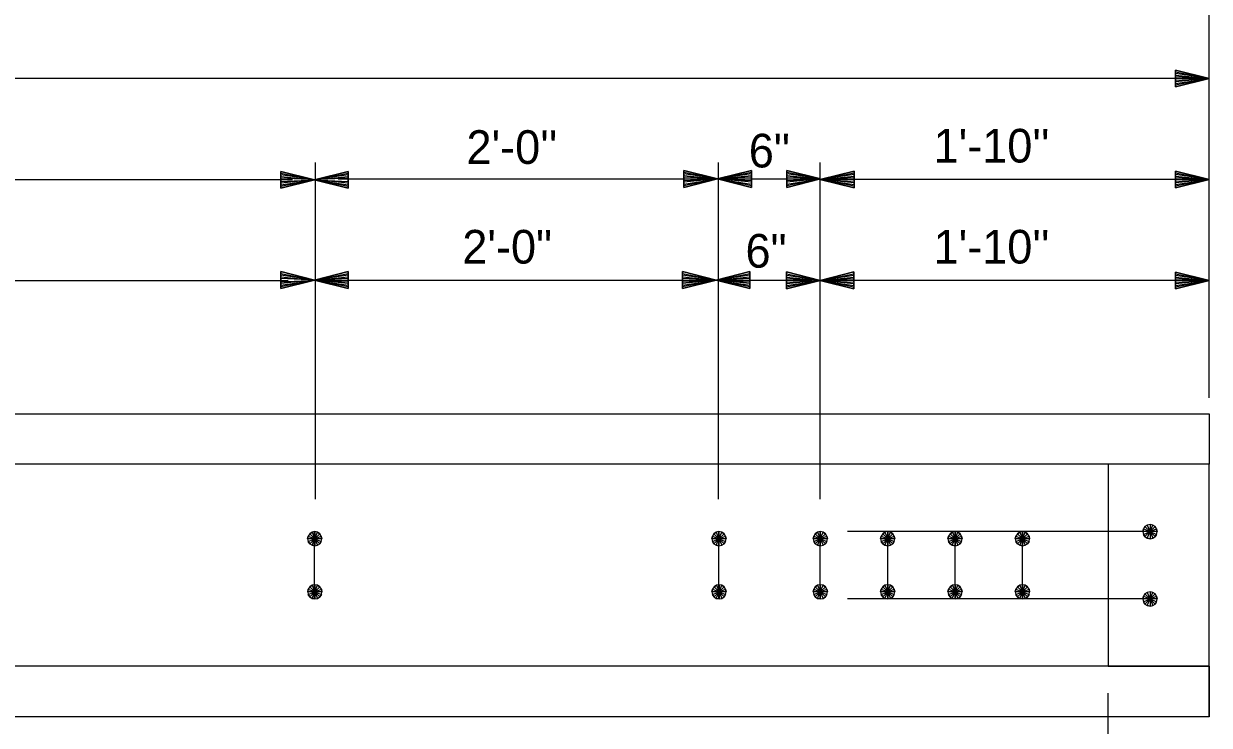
# Model space of a CAD drawing. Extents: x 0 to 34.4, y 0 to 25.6.
# Drawn here: x 14.022 to 18.422, y 6.902 to 9.507 of the extents above; entities that cross this region are included whole.
import ezdxf

# ---------------------------------------------------------------- set-up
doc = ezdxf.new("R2010")
doc.units = 0
for name, color, linetype in [('Dimension Lines', 7, 'Continuous'), ('Rebar Lines', 7, 'Continuous'), ('Sup Concrete Girder Lines', 7, 'Continuous'), ('Text', 7, 'Continuous')]:
    doc.layers.add(name, color=color, linetype=linetype)

msp = doc.modelspace()

# ---------------------------------------------------------------- linework, layer by layer
at = {"layer": 'Dimension Lines'}
for p, q in [((18.4217, 8.1178), (18.4217, 9.7414)), ((18.4217, 9.3034), (11.0049, 9.3034)), ((15.1056, 7.7417), (15.1056, 8.9914)), ((15.1056, 7.7417), (15.1056, 8.9914)), ((16.6005, 7.7417), (16.6005, 8.9914)), ((16.9784, 7.7417), (16.9784, 8.9914)), ((15.1894, 8.9304), (16.5974, 8.9304)), ((16.5974, 8.9304), (16.9793, 8.9305)), ((6.9043, 8.9284), (15.0201, 8.9284)), ((18.4217, 8.9284), (16.9784, 8.9284)), ((6.9043, 8.5534), (15.0032, 8.5534)), ((15.1011, 8.555), (16.5914, 8.555)), ((16.5914, 8.555), (16.9477, 8.5552)), ((18.4217, 8.5534), (16.9784, 8.5534)), ((18.0467, 5.9967), (18.0467, 7.0212))]:
    msp.add_line(p, q, dxfattribs=at)
for points in [[(18.2967, 9.3034), (18.2967, 9.2972), (18.4217, 9.3034), (18.2967, 9.2909), (18.2967, 9.2847), (18.4217, 9.3034), (18.2967, 9.2784), (18.2967, 9.2722), (18.4217, 9.3034), (18.2967, 9.3347), (18.2967, 9.3284), (18.4217, 9.3034), (18.2967, 9.3222), (18.2967, 9.3159), (18.4217, 9.3034), (18.2967, 9.3097), (18.2967, 9.2722), (18.2967, 9.3347), (18.4217, 9.3034), (18.2967, 9.2722)], [(14.976, 8.9272), (14.976, 8.921), (15.101, 8.9272), (14.976, 8.9147), (14.976, 8.9085), (15.101, 8.9272), (14.976, 8.9022), (14.976, 8.896), (15.101, 8.9272), (14.976, 8.9585), (14.976, 8.9522), (15.101, 8.9272), (14.976, 8.946), (14.976, 8.9397), (15.101, 8.9272), (14.976, 8.9335), (14.976, 8.896), (14.976, 8.9585), (15.101, 8.9272), (14.976, 8.896)], [(15.226, 8.9272), (15.226, 8.9335), (15.101, 8.9272), (15.226, 8.9397), (15.226, 8.946), (15.101, 8.9272), (15.226, 8.9522), (15.226, 8.9585), (15.101, 8.9272), (15.226, 8.896), (15.226, 8.9022), (15.101, 8.9272), (15.226, 8.9085), (15.226, 8.9147), (15.101, 8.9272), (15.226, 8.921), (15.226, 8.9585), (15.226, 8.896), (15.101, 8.9272), (15.226, 8.9585)], [(16.4724, 8.9304), (16.4724, 8.9242), (16.5974, 8.9304), (16.4724, 8.9179), (16.4724, 8.9117), (16.5974, 8.9304), (16.4724, 8.9054), (16.4724, 8.8992), (16.5974, 8.9304), (16.4724, 8.9617), (16.4724, 8.9554), (16.5974, 8.9304), (16.4724, 8.9492), (16.4724, 8.9429), (16.5974, 8.9304), (16.4724, 8.9367), (16.4724, 8.8992), (16.4724, 8.9617), (16.5974, 8.9304), (16.4724, 8.8992)], [(16.7224, 8.9304), (16.7224, 8.9367), (16.5974, 8.9304), (16.7224, 8.9429), (16.7224, 8.9492), (16.5974, 8.9304), (16.7224, 8.9554), (16.7224, 8.9617), (16.5974, 8.9304), (16.7224, 8.8992), (16.7224, 8.9054), (16.5974, 8.9304), (16.7224, 8.9117), (16.7224, 8.9179), (16.5974, 8.9304), (16.7224, 8.9242), (16.7224, 8.9617), (16.7224, 8.8992), (16.5974, 8.9304), (16.7224, 8.9617)], [(16.8543, 8.9305), (16.8543, 8.9242), (16.9793, 8.9305), (16.8543, 8.918), (16.8543, 8.9117), (16.9793, 8.9305), (16.8543, 8.9055), (16.8543, 8.8992), (16.9793, 8.9305), (16.8543, 8.9617), (16.8543, 8.9555), (16.9793, 8.9305), (16.8543, 8.9492), (16.8543, 8.943), (16.9793, 8.9305), (16.8543, 8.9367), (16.8543, 8.8992), (16.8543, 8.9617), (16.9793, 8.9305), (16.8543, 8.8992)], [(17.1034, 8.9284), (17.1034, 8.9347), (16.9784, 8.9284), (17.1034, 8.9409), (17.1034, 8.9472), (16.9784, 8.9284), (17.1034, 8.9534), (17.1034, 8.9597), (16.9784, 8.9284), (17.1034, 8.8972), (17.1034, 8.9034), (16.9784, 8.9284), (17.1034, 8.9097), (17.1034, 8.9159), (16.9784, 8.9284), (17.1034, 8.9222), (17.1034, 8.9597), (17.1034, 8.8972), (16.9784, 8.9284), (17.1034, 8.9597)], [(18.2967, 8.9284), (18.2967, 8.9222), (18.4217, 8.9284), (18.2967, 8.9159), (18.2967, 8.9097), (18.4217, 8.9284), (18.2967, 8.9034), (18.2967, 8.8972), (18.4217, 8.9284), (18.2967, 8.9597), (18.2967, 8.9534), (18.4217, 8.9284), (18.2967, 8.9472), (18.2967, 8.9409), (18.4217, 8.9284), (18.2967, 8.9347), (18.2967, 8.8972), (18.2967, 8.9597), (18.4217, 8.9284), (18.2967, 8.8972)], [(14.9761, 8.555), (14.9761, 8.5488), (15.1011, 8.555), (14.9761, 8.5425), (14.9761, 8.5363), (15.1011, 8.555), (14.9761, 8.53), (14.9761, 8.5238), (15.1011, 8.555), (14.9761, 8.5863), (14.9761, 8.58), (15.1011, 8.555), (14.9761, 8.5738), (14.9761, 8.5675), (15.1011, 8.555), (14.9761, 8.5613), (14.9761, 8.5238), (14.9761, 8.5863), (15.1011, 8.555), (14.9761, 8.5238)], [(15.2261, 8.555), (15.2261, 8.5613), (15.1011, 8.555), (15.2261, 8.5675), (15.2261, 8.5738), (15.1011, 8.555), (15.2261, 8.58), (15.2261, 8.5863), (15.1011, 8.555), (15.2261, 8.5238), (15.2261, 8.53), (15.1011, 8.555), (15.2261, 8.5363), (15.2261, 8.5425), (15.1011, 8.555), (15.2261, 8.5488), (15.2261, 8.5863), (15.2261, 8.5238), (15.1011, 8.555), (15.2261, 8.5863)], [(16.4664, 8.555), (16.4664, 8.5488), (16.5914, 8.555), (16.4664, 8.5425), (16.4664, 8.5363), (16.5914, 8.555), (16.4664, 8.53), (16.4664, 8.5238), (16.5914, 8.555), (16.4664, 8.5863), (16.4664, 8.58), (16.5914, 8.555), (16.4664, 8.5738), (16.4664, 8.5675), (16.5914, 8.555), (16.4664, 8.5613), (16.4664, 8.5238), (16.4664, 8.5863), (16.5914, 8.555), (16.4664, 8.5238)], [(16.7164, 8.555), (16.7164, 8.5613), (16.5914, 8.555), (16.7164, 8.5675), (16.7164, 8.5738), (16.5914, 8.555), (16.7164, 8.58), (16.7164, 8.5863), (16.5914, 8.555), (16.7164, 8.5238), (16.7164, 8.53), (16.5914, 8.555), (16.7164, 8.5363), (16.7164, 8.5425), (16.5914, 8.555), (16.7164, 8.5488), (16.7164, 8.5863), (16.7164, 8.5238), (16.5914, 8.555), (16.7164, 8.5863)], [(16.8523, 8.5538), (16.8523, 8.5476), (16.9773, 8.5538), (16.8523, 8.5413), (16.8523, 8.5351), (16.9773, 8.5538), (16.8523, 8.5288), (16.8523, 8.5226), (16.9773, 8.5538), (16.8523, 8.5851), (16.8523, 8.5788), (16.9773, 8.5538), (16.8523, 8.5726), (16.8523, 8.5663), (16.9773, 8.5538), (16.8523, 8.5601), (16.8523, 8.5226), (16.8523, 8.5851), (16.9773, 8.5538), (16.8523, 8.5226)], [(17.1023, 8.5538), (17.1023, 8.5601), (16.9773, 8.5538), (17.1023, 8.5663), (17.1023, 8.5726), (16.9773, 8.5538), (17.1023, 8.5788), (17.1023, 8.5851), (16.9773, 8.5538), (17.1023, 8.5226), (17.1023, 8.5288), (16.9773, 8.5538), (17.1023, 8.5351), (17.1023, 8.5413), (16.9773, 8.5538), (17.1023, 8.5476), (17.1023, 8.5851), (17.1023, 8.5226), (16.9773, 8.5538), (17.1023, 8.5851)], [(18.2967, 8.5534), (18.2967, 8.5472), (18.4217, 8.5534), (18.2967, 8.5409), (18.2967, 8.5347), (18.4217, 8.5534), (18.2967, 8.5284), (18.2967, 8.5222), (18.4217, 8.5534), (18.2967, 8.5847), (18.2967, 8.5784), (18.4217, 8.5534), (18.2967, 8.5722), (18.2967, 8.5659), (18.4217, 8.5534), (18.2967, 8.5597), (18.2967, 8.5222), (18.2967, 8.5847), (18.4217, 8.5534), (18.2967, 8.5222)]]:
    msp.add_lwpolyline(points, dxfattribs=at)
at = {"layer": 'Rebar Lines'}
for p, q in [((15.102, 7.3712), (15.102, 7.6212)), ((16.602, 7.3712), (16.602, 7.6212)), ((16.9784, 7.3712), (16.9784, 7.6212)), ((18.2282, 7.6212), (17.0797, 7.6212)), ((17.2283, 7.3712), (17.2283, 7.6212)), ((17.4783, 7.3712), (17.4783, 7.6212)), ((17.7283, 7.3712), (17.7283, 7.6212)), ((18.2282, 7.3712), (17.0797, 7.3712))]:
    msp.add_line(p, q, dxfattribs=at)
for points in [[(15.1023, 7.6212), (15.0922, 7.6191), (15.0836, 7.6135), (15.0779, 7.6049), (15.0759, 7.5948), (15.0779, 7.5847), (15.0836, 7.5761), (15.0922, 7.5704), (15.1023, 7.5684), (15.1124, 7.5704), (15.121, 7.5761), (15.1267, 7.5846), (15.1287, 7.5948), (15.1267, 7.6049), (15.121, 7.6134), (15.1124, 7.6191), (15.1023, 7.6212), (15.1023, 7.5948), (15.1023, 7.5684), (15.0922, 7.5704), (15.1023, 7.5948), (15.0836, 7.5761), (15.0779, 7.5847), (15.1023, 7.5948), (15.0759, 7.5948), (15.0779, 7.6049), (15.1023, 7.5948), (15.0836, 7.6135), (15.0922, 7.6191), (15.1023, 7.5948), (15.1124, 7.6191), (15.121, 7.6134), (15.1023, 7.5948), (15.1267, 7.6049), (15.1287, 7.5948), (15.1023, 7.5948), (15.1267, 7.5846), (15.121, 7.5761), (15.1023, 7.5948), (15.1124, 7.5704)], [(16.6023, 7.6212), (16.5922, 7.6191), (16.5836, 7.6135), (16.5779, 7.6049), (16.5759, 7.5948), (16.5779, 7.5847), (16.5836, 7.5761), (16.5922, 7.5704), (16.6023, 7.5684), (16.6124, 7.5704), (16.621, 7.5761), (16.6267, 7.5846), (16.6288, 7.5948), (16.6267, 7.6049), (16.621, 7.6134), (16.6124, 7.6191), (16.6023, 7.6212), (16.6023, 7.5948), (16.6023, 7.5684), (16.5922, 7.5704), (16.6023, 7.5948), (16.5836, 7.5761), (16.5779, 7.5847), (16.6023, 7.5948), (16.5759, 7.5948), (16.5779, 7.6049), (16.6023, 7.5948), (16.5836, 7.6135), (16.5922, 7.6191), (16.6023, 7.5948), (16.6124, 7.6191), (16.621, 7.6134), (16.6023, 7.5948), (16.6267, 7.6049), (16.6288, 7.5948), (16.6023, 7.5948), (16.6267, 7.5846), (16.621, 7.5761), (16.6023, 7.5948), (16.6124, 7.5704)], [(16.6023, 7.6212), (16.5922, 7.6191), (16.5836, 7.6135), (16.5779, 7.6049), (16.5759, 7.5948), (16.5779, 7.5847), (16.5836, 7.5761), (16.5922, 7.5704), (16.6023, 7.5684), (16.6124, 7.5704), (16.621, 7.5761), (16.6267, 7.5846), (16.6288, 7.5948), (16.6267, 7.6049), (16.621, 7.6134), (16.6124, 7.6191), (16.6023, 7.6212), (16.6023, 7.5948), (16.6023, 7.5684), (16.5922, 7.5704), (16.6023, 7.5948), (16.5836, 7.5761), (16.5779, 7.5847), (16.6023, 7.5948), (16.5759, 7.5948), (16.5779, 7.6049), (16.6023, 7.5948), (16.5836, 7.6135), (16.5922, 7.6191), (16.6023, 7.5948), (16.6124, 7.6191), (16.621, 7.6134), (16.6023, 7.5948), (16.6267, 7.6049), (16.6288, 7.5948), (16.6023, 7.5948), (16.6267, 7.5846), (16.621, 7.5761), (16.6023, 7.5948), (16.6124, 7.5704)], [(16.9784, 7.6212), (16.9683, 7.6191), (16.9597, 7.6135), (16.954, 7.6049), (16.952, 7.5948), (16.954, 7.5847), (16.9597, 7.5761), (16.9683, 7.5704), (16.9784, 7.5684), (16.9885, 7.5704), (16.9971, 7.5761), (17.0028, 7.5846), (17.0048, 7.5948), (17.0028, 7.6049), (16.9971, 7.6134), (16.9885, 7.6191), (16.9784, 7.6212), (16.9784, 7.5948), (16.9784, 7.5684), (16.9683, 7.5704), (16.9784, 7.5948), (16.9597, 7.5761), (16.954, 7.5847), (16.9784, 7.5948), (16.952, 7.5948), (16.954, 7.6049), (16.9784, 7.5948), (16.9597, 7.6135), (16.9683, 7.6191), (16.9784, 7.5948), (16.9885, 7.6191), (16.9971, 7.6134), (16.9784, 7.5948), (17.0028, 7.6049), (17.0048, 7.5948), (16.9784, 7.5948), (17.0028, 7.5846), (16.9971, 7.5761), (16.9784, 7.5948), (16.9885, 7.5704)], [(17.2283, 7.6212), (17.2183, 7.6191), (17.2097, 7.6135), (17.204, 7.6049), (17.2019, 7.5948), (17.204, 7.5847), (17.2097, 7.5761), (17.2182, 7.5704), (17.2283, 7.5684), (17.2384, 7.5704), (17.247, 7.5761), (17.2528, 7.5846), (17.2548, 7.5948), (17.2528, 7.6049), (17.2471, 7.6134), (17.2385, 7.6191), (17.2283, 7.6212), (17.2283, 7.5948), (17.2283, 7.5684), (17.2182, 7.5704), (17.2283, 7.5948), (17.2097, 7.5761), (17.204, 7.5847), (17.2283, 7.5948), (17.2019, 7.5948), (17.204, 7.6049), (17.2283, 7.5948), (17.2097, 7.6135), (17.2183, 7.6191), (17.2283, 7.5948), (17.2385, 7.6191), (17.2471, 7.6134), (17.2283, 7.5948), (17.2528, 7.6049), (17.2548, 7.5948), (17.2283, 7.5948), (17.2528, 7.5846), (17.247, 7.5761), (17.2283, 7.5948), (17.2384, 7.5704)], [(17.4783, 7.6212), (17.4683, 7.6191), (17.4597, 7.6135), (17.454, 7.6049), (17.4519, 7.5948), (17.454, 7.5847), (17.4597, 7.5761), (17.4682, 7.5704), (17.4783, 7.5684), (17.4884, 7.5704), (17.497, 7.5761), (17.5028, 7.5846), (17.5048, 7.5948), (17.5028, 7.6049), (17.4971, 7.6134), (17.4885, 7.6191), (17.4783, 7.6212), (17.4783, 7.5948), (17.4783, 7.5684), (17.4682, 7.5704), (17.4783, 7.5948), (17.4597, 7.5761), (17.454, 7.5847), (17.4783, 7.5948), (17.4519, 7.5948), (17.454, 7.6049), (17.4783, 7.5948), (17.4597, 7.6135), (17.4683, 7.6191), (17.4783, 7.5948), (17.4885, 7.6191), (17.4971, 7.6134), (17.4783, 7.5948), (17.5028, 7.6049), (17.5048, 7.5948), (17.4783, 7.5948), (17.5028, 7.5846), (17.497, 7.5761), (17.4783, 7.5948), (17.4884, 7.5704)], [(17.7283, 7.6212), (17.7182, 7.6191), (17.7096, 7.6135), (17.7039, 7.6049), (17.7019, 7.5948), (17.7039, 7.5847), (17.7096, 7.5761), (17.7182, 7.5704), (17.7283, 7.5684), (17.7384, 7.5704), (17.747, 7.5761), (17.7527, 7.5846), (17.7547, 7.5948), (17.7527, 7.6049), (17.747, 7.6134), (17.7385, 7.6191), (17.7283, 7.6212), (17.7283, 7.5948), (17.7283, 7.5684), (17.7182, 7.5704), (17.7283, 7.5948), (17.7096, 7.5761), (17.7039, 7.5847), (17.7283, 7.5948), (17.7019, 7.5948), (17.7039, 7.6049), (17.7283, 7.5948), (17.7096, 7.6135), (17.7182, 7.6191), (17.7283, 7.5948), (17.7385, 7.6191), (17.747, 7.6134), (17.7283, 7.5948), (17.7527, 7.6049), (17.7547, 7.5948), (17.7283, 7.5948), (17.7527, 7.5846), (17.747, 7.5761), (17.7283, 7.5948), (17.7384, 7.5704)], [(18.2018, 7.6476), (18.1917, 7.6455), (18.1831, 7.6399), (18.1774, 7.6313), (18.1754, 7.6212), (18.1774, 7.6111), (18.1831, 7.6025), (18.1917, 7.5968), (18.2018, 7.5948), (18.2119, 7.5968), (18.2205, 7.6025), (18.2262, 7.611), (18.2282, 7.6212), (18.2262, 7.6313), (18.2205, 7.6398), (18.2119, 7.6455), (18.2018, 7.6476), (18.2018, 7.6212), (18.2018, 7.5948), (18.1917, 7.5968), (18.2018, 7.6212), (18.1831, 7.6025), (18.1774, 7.6111), (18.2018, 7.6212), (18.1754, 7.6212), (18.1774, 7.6313), (18.2018, 7.6212), (18.1831, 7.6399), (18.1917, 7.6455), (18.2018, 7.6212), (18.2119, 7.6455), (18.2205, 7.6398), (18.2018, 7.6212), (18.2262, 7.6313), (18.2282, 7.6212), (18.2018, 7.6212), (18.2262, 7.611), (18.2205, 7.6025), (18.2018, 7.6212), (18.2119, 7.5968)], [(15.1026, 7.424), (15.0925, 7.422), (15.0839, 7.4163), (15.0781, 7.4077), (15.0761, 7.3976), (15.0781, 7.3875), (15.0839, 7.3789), (15.0924, 7.3732), (15.1026, 7.3712), (15.1127, 7.3732), (15.1212, 7.3789), (15.127, 7.3875), (15.129, 7.3976), (15.127, 7.4077), (15.1212, 7.4163), (15.1127, 7.422), (15.1026, 7.424), (15.1026, 7.3976), (15.1026, 7.3712), (15.0924, 7.3732), (15.1026, 7.3976), (15.0839, 7.3789), (15.0781, 7.3875), (15.1026, 7.3976), (15.0761, 7.3976), (15.0781, 7.4077), (15.1026, 7.3976), (15.0839, 7.4163), (15.0925, 7.422), (15.1026, 7.3976), (15.1127, 7.422), (15.1212, 7.4163), (15.1026, 7.3976), (15.127, 7.4077), (15.129, 7.3976), (15.1026, 7.3976), (15.127, 7.3875), (15.1212, 7.3789), (15.1026, 7.3976), (15.1127, 7.3732)], [(16.6026, 7.424), (16.5925, 7.422), (16.5839, 7.4163), (16.5781, 7.4077), (16.5761, 7.3976), (16.5781, 7.3875), (16.5839, 7.3789), (16.5924, 7.3732), (16.6026, 7.3712), (16.6127, 7.3732), (16.6212, 7.3789), (16.627, 7.3875), (16.629, 7.3976), (16.627, 7.4077), (16.6212, 7.4163), (16.6127, 7.422), (16.6026, 7.424), (16.6026, 7.3976), (16.6026, 7.3712), (16.5924, 7.3732), (16.6026, 7.3976), (16.5839, 7.3789), (16.5781, 7.3875), (16.6026, 7.3976), (16.5761, 7.3976), (16.5781, 7.4077), (16.6026, 7.3976), (16.5839, 7.4163), (16.5925, 7.422), (16.6026, 7.3976), (16.6127, 7.422), (16.6212, 7.4163), (16.6026, 7.3976), (16.627, 7.4077), (16.629, 7.3976), (16.6026, 7.3976), (16.627, 7.3875), (16.6212, 7.3789), (16.6026, 7.3976), (16.6127, 7.3732)], [(16.6026, 7.424), (16.5925, 7.422), (16.5839, 7.4163), (16.5781, 7.4077), (16.5761, 7.3976), (16.5781, 7.3875), (16.5839, 7.3789), (16.5924, 7.3732), (16.6026, 7.3712), (16.6127, 7.3732), (16.6212, 7.3789), (16.627, 7.3875), (16.629, 7.3976), (16.627, 7.4077), (16.6212, 7.4163), (16.6127, 7.422), (16.6026, 7.424), (16.6026, 7.3976), (16.6026, 7.3712), (16.5924, 7.3732), (16.6026, 7.3976), (16.5839, 7.3789), (16.5781, 7.3875), (16.6026, 7.3976), (16.5761, 7.3976), (16.5781, 7.4077), (16.6026, 7.3976), (16.5839, 7.4163), (16.5925, 7.422), (16.6026, 7.3976), (16.6127, 7.422), (16.6212, 7.4163), (16.6026, 7.3976), (16.627, 7.4077), (16.629, 7.3976), (16.6026, 7.3976), (16.627, 7.3875), (16.6212, 7.3789), (16.6026, 7.3976), (16.6127, 7.3732)], [(16.9784, 7.424), (16.9683, 7.422), (16.9597, 7.4163), (16.954, 7.4077), (16.952, 7.3976), (16.954, 7.3875), (16.9597, 7.3789), (16.9683, 7.3732), (16.9784, 7.3712), (16.9885, 7.3732), (16.9971, 7.3789), (17.0028, 7.3875), (17.0048, 7.3976), (17.0028, 7.4077), (16.9971, 7.4163), (16.9885, 7.422), (16.9784, 7.424), (16.9784, 7.3976), (16.9784, 7.3712), (16.9683, 7.3732), (16.9784, 7.3976), (16.9597, 7.3789), (16.954, 7.3875), (16.9784, 7.3976), (16.952, 7.3976), (16.954, 7.4077), (16.9784, 7.3976), (16.9597, 7.4163), (16.9683, 7.422), (16.9784, 7.3976), (16.9885, 7.422), (16.9971, 7.4163), (16.9784, 7.3976), (17.0028, 7.4077), (17.0048, 7.3976), (16.9784, 7.3976), (17.0028, 7.3875), (16.9971, 7.3789), (16.9784, 7.3976), (16.9885, 7.3732)], [(17.2283, 7.424), (17.2183, 7.422), (17.2097, 7.4163), (17.204, 7.4077), (17.2019, 7.3976), (17.204, 7.3875), (17.2097, 7.3789), (17.2182, 7.3732), (17.2283, 7.3712), (17.2384, 7.3732), (17.247, 7.3789), (17.2528, 7.3875), (17.2548, 7.3976), (17.2528, 7.4077), (17.2471, 7.4163), (17.2385, 7.422), (17.2283, 7.424), (17.2283, 7.3976), (17.2283, 7.3712), (17.2182, 7.3732), (17.2283, 7.3976), (17.2097, 7.3789), (17.204, 7.3875), (17.2283, 7.3976), (17.2019, 7.3976), (17.204, 7.4077), (17.2283, 7.3976), (17.2097, 7.4163), (17.2183, 7.422), (17.2283, 7.3976), (17.2385, 7.422), (17.2471, 7.4163), (17.2283, 7.3976), (17.2528, 7.4077), (17.2548, 7.3976), (17.2283, 7.3976), (17.2528, 7.3875), (17.247, 7.3789), (17.2283, 7.3976), (17.2384, 7.3732)], [(17.4783, 7.424), (17.4683, 7.422), (17.4597, 7.4163), (17.454, 7.4077), (17.4519, 7.3976), (17.454, 7.3875), (17.4597, 7.3789), (17.4682, 7.3732), (17.4783, 7.3712), (17.4884, 7.3732), (17.497, 7.3789), (17.5028, 7.3875), (17.5048, 7.3976), (17.5028, 7.4077), (17.4971, 7.4163), (17.4885, 7.422), (17.4783, 7.424), (17.4783, 7.3976), (17.4783, 7.3712), (17.4682, 7.3732), (17.4783, 7.3976), (17.4597, 7.3789), (17.454, 7.3875), (17.4783, 7.3976), (17.4519, 7.3976), (17.454, 7.4077), (17.4783, 7.3976), (17.4597, 7.4163), (17.4683, 7.422), (17.4783, 7.3976), (17.4885, 7.422), (17.4971, 7.4163), (17.4783, 7.3976), (17.5028, 7.4077), (17.5048, 7.3976), (17.4783, 7.3976), (17.5028, 7.3875), (17.497, 7.3789), (17.4783, 7.3976), (17.4884, 7.3732)], [(17.7283, 7.424), (17.7182, 7.422), (17.7096, 7.4163), (17.7039, 7.4077), (17.7019, 7.3976), (17.7039, 7.3875), (17.7096, 7.3789), (17.7182, 7.3732), (17.7283, 7.3712), (17.7384, 7.3732), (17.747, 7.3789), (17.7527, 7.3875), (17.7547, 7.3976), (17.7527, 7.4077), (17.747, 7.4163), (17.7385, 7.422), (17.7283, 7.424), (17.7283, 7.3976), (17.7283, 7.3712), (17.7182, 7.3732), (17.7283, 7.3976), (17.7096, 7.3789), (17.7039, 7.3875), (17.7283, 7.3976), (17.7019, 7.3976), (17.7039, 7.4077), (17.7283, 7.3976), (17.7096, 7.4163), (17.7182, 7.422), (17.7283, 7.3976), (17.7385, 7.422), (17.747, 7.4163), (17.7283, 7.3976), (17.7527, 7.4077), (17.7547, 7.3976), (17.7283, 7.3976), (17.7527, 7.3875), (17.747, 7.3789), (17.7283, 7.3976), (17.7384, 7.3732)], [(18.2018, 7.3976), (18.1917, 7.3956), (18.1831, 7.3899), (18.1774, 7.3813), (18.1754, 7.3712), (18.1774, 7.3611), (18.1831, 7.3525), (18.1917, 7.3468), (18.2018, 7.3448), (18.2119, 7.3468), (18.2205, 7.3525), (18.2262, 7.3611), (18.2282, 7.3712), (18.2262, 7.3813), (18.2205, 7.3899), (18.2119, 7.3956), (18.2018, 7.3976), (18.2018, 7.3712), (18.2018, 7.3448), (18.1917, 7.3468), (18.2018, 7.3712), (18.1831, 7.3525), (18.1774, 7.3611), (18.2018, 7.3712), (18.1754, 7.3712), (18.1774, 7.3813), (18.2018, 7.3712), (18.1831, 7.3899), (18.1917, 7.3956), (18.2018, 7.3712), (18.2119, 7.3956), (18.2205, 7.3899), (18.2018, 7.3712), (18.2262, 7.3813), (18.2282, 7.3712), (18.2018, 7.3712), (18.2262, 7.3611), (18.2205, 7.3525), (18.2018, 7.3712), (18.2119, 7.3468)]]:
    msp.add_lwpolyline(points, dxfattribs=at)
at = {"layer": 'Sup Concrete Girder Lines'}
for p, q in [((8.1092, 8.0587), (18.4217, 8.0587)), ((18.4217, 8.0587), (18.4217, 7.8712)), ((18.4217, 7.8712), (8.1092, 7.8712)), ((18.0467, 7.8712), (18.0467, 7.1212)), ((18.4217, 6.9337), (18.4217, 7.8712)), ((18.4217, 7.1212), (8.1092, 7.1212)), ((18.0467, 7.1212), (18.4217, 7.1212)), ((18.4217, 7.1212), (18.4217, 6.9337)), ((18.4217, 6.9337), (8.1092, 6.9337))]:
    msp.add_line(p, q, dxfattribs=at)

# ---------------------------------------------------------------- texts
at = {"layer": 'Text'}
for s, p in [("2'-0''", (15.6655, 8.9863)), ("1'-10''", (17.3986, 8.9914)), ('6"', (16.713, 8.9731)), ('2\'-0"', (15.65, 8.6162)), ('6"', (16.7008, 8.6012)), ("1'-10''", (17.3986, 8.6164))]:
    msp.add_text(s, height=0.125, dxfattribs=at).set_placement(p)

doc.saveas('drawing.dxf')
